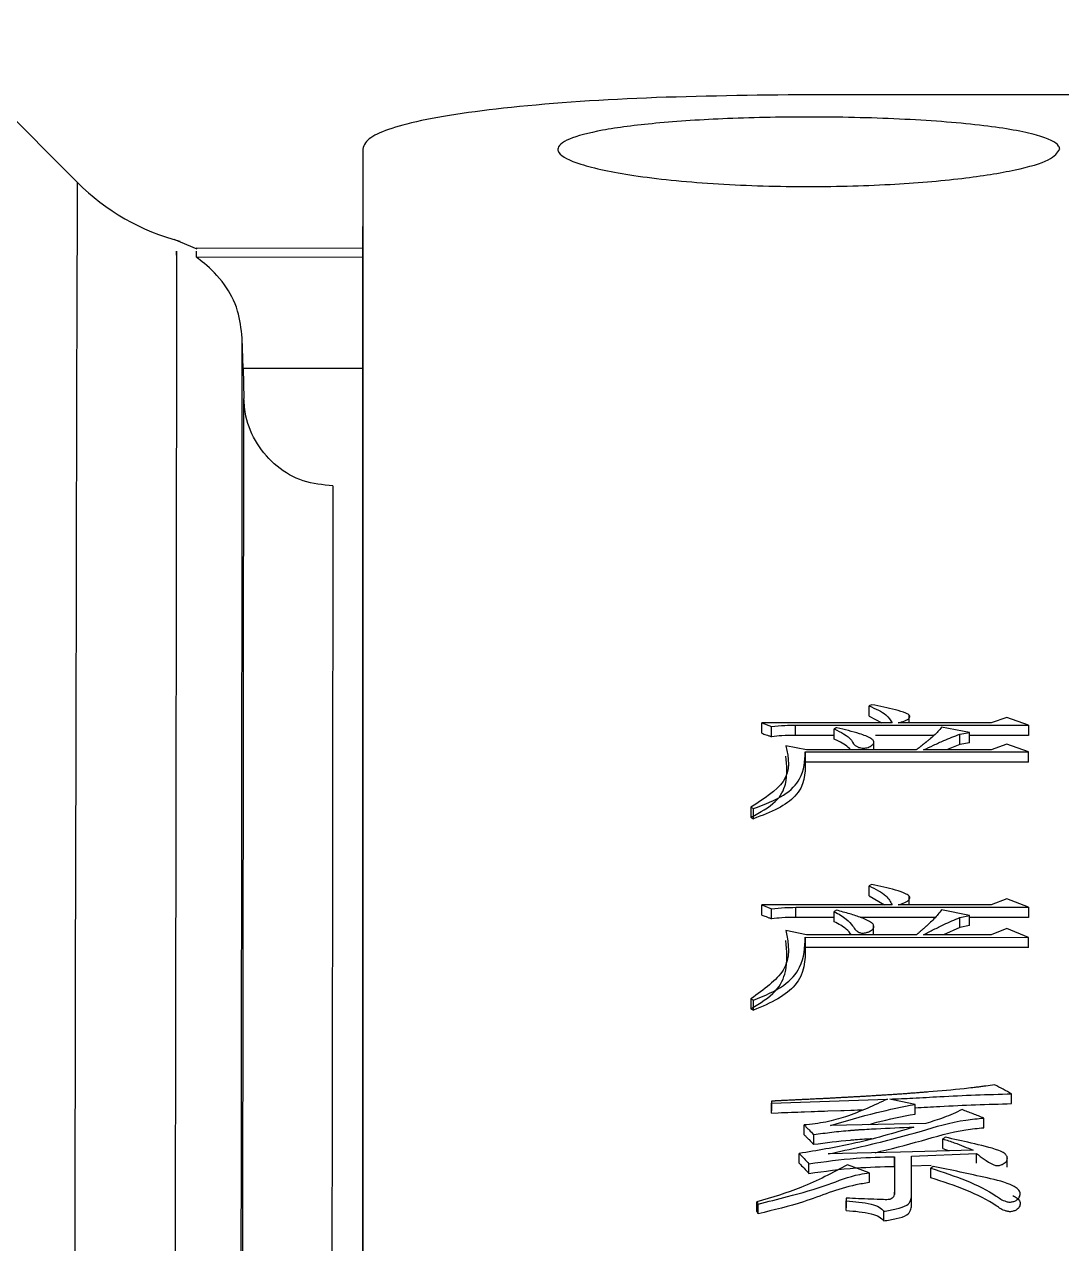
# Model space of a CAD drawing. Header units: millimetres. Extents: x 2642 to 4256, y 821 to 2003.
# Drawn here: x 2862.18 to 2871.48, y 1771.07 to 1782.01 of the extents above; entities that cross this region are included whole.
import ezdxf

# ---------------------------------------------------------------- set-up
doc = ezdxf.new("R2010")
doc.units = ezdxf.units.MM

msp = doc.modelspace()

# ---------------------------------------------------------------- linework, layer by layer
at = {"color": 7, "linetype": 'Continuous', "lineweight": 25}
for p, q in [((2862.651, 1780.588), (2861.239, 1782.005)), ((2906.209, 1781.373), (2869.209, 1781.375)), ((2865.209, 1780.892), (2865.209, 1780.201)), ((2863.723, 1779.99), (2863.519, 1780.075)), ((2865.209, 1779.996), (2863.716, 1779.999)), ((2863.716, 1779.972), (2863.716, 1779.921)), ((2863.716, 1779.921), (2865.209, 1779.918)), ((2864.129, 1779.19), (2864.129, 1779.192)), ((2864.136, 1778.921), (2864.129, 1779.192)), ((2864.136, 1778.921), (2864.143, 1778.65)), ((2865.209, 1778.919), (2864.136, 1778.921)), ((2869.772, 1775.905), (2869.75, 1775.894)), ((2869.75, 1775.802), (2869.75, 1775.894)), ((2868.788, 1775.649), (2868.788, 1775.741)), ((2868.788, 1775.741), (2868.874, 1775.71)), ((2869.956, 1775.741), (2868.788, 1775.741)), ((2869.75, 1775.802), (2869.864, 1775.741)), ((2870.843, 1775.741), (2870.01, 1775.741)), ((2870.109, 1775.741), (2870.109, 1775.811)), ((2870.984, 1775.791), (2870.843, 1775.741)), ((2871.178, 1775.722), (2870.984, 1775.791)), ((2868.874, 1775.618), (2868.874, 1775.71)), ((2869.09, 1775.63), (2869.09, 1775.722)), ((2869.09, 1775.722), (2871.178, 1775.722)), ((2869.437, 1775.63), (2869.09, 1775.63)), ((2869.437, 1775.595), (2869.437, 1775.687)), ((2870.332, 1775.63), (2869.806, 1775.63)), ((2870.648, 1775.656), (2870.399, 1775.702)), ((2870.562, 1775.64), (2870.648, 1775.656)), ((2870.562, 1775.549), (2870.562, 1775.64)), ((2870.648, 1775.564), (2870.648, 1775.656)), ((2871.178, 1775.63), (2870.648, 1775.63)), ((2871.178, 1775.722), (2871.178, 1775.63)), ((2869.188, 1775.5), (2869.004, 1775.535)), ((2869.791, 1775.574), (2869.791, 1775.578)), ((2869.791, 1775.5), (2869.791, 1775.56)), ((2870.562, 1775.549), (2870.444, 1775.5)), ((2870.648, 1775.564), (2870.562, 1775.549)), ((2870.984, 1775.551), (2870.843, 1775.5)), ((2871.178, 1775.481), (2870.984, 1775.551)), ((2869.177, 1775.481), (2869.177, 1775.389)), ((2869.177, 1775.481), (2871.178, 1775.481)), ((2870.172, 1775.5), (2869.188, 1775.5)), ((2870.843, 1775.5), (2870.237, 1775.5)), ((2871.178, 1775.389), (2871.178, 1775.481)), ((2871.178, 1775.389), (2869.177, 1775.389)), ((2868.69, 1774.986), (2868.69, 1774.895)), ((2868.69, 1774.986), (2868.712, 1774.973)), ((2868.712, 1774.882), (2868.712, 1774.973)), ((2868.69, 1774.895), (2868.712, 1774.882)), ((2869.772, 1774.293), (2869.75, 1774.28)), ((2869.75, 1774.19), (2869.75, 1774.28)), ((2868.788, 1774.019), (2868.788, 1774.109)), ((2868.788, 1774.109), (2868.874, 1774.075)), ((2869.956, 1774.109), (2868.788, 1774.109)), ((2869.091, 1773.998), (2869.091, 1774.088)), ((2869.091, 1774.088), (2871.178, 1774.088)), ((2869.75, 1774.19), (2869.886, 1774.109)), ((2870.843, 1774.109), (2870.01, 1774.109)), ((2870.109, 1774.109), (2870.109, 1774.188)), ((2870.984, 1774.165), (2870.843, 1774.109)), ((2871.178, 1774.088), (2870.984, 1774.165)), ((2871.178, 1774.088), (2871.178, 1773.998)), ((2868.874, 1773.985), (2868.874, 1774.075)), ((2869.437, 1773.998), (2869.091, 1773.998)), ((2869.458, 1774.062), (2869.437, 1774.049)), ((2870.342, 1773.998), (2869.67, 1773.998)), ((2870.648, 1774.014), (2870.399, 1774.066)), ((2870.562, 1773.997), (2870.648, 1774.014)), ((2870.562, 1773.907), (2870.562, 1773.997)), ((2870.648, 1773.924), (2870.648, 1774.014)), ((2871.178, 1773.998), (2870.648, 1773.998)), ((2869.188, 1773.84), (2869.004, 1773.88)), ((2869.79, 1773.84), (2869.79, 1773.931)), ((2870.562, 1773.907), (2870.416, 1773.84)), ((2870.648, 1773.924), (2870.562, 1773.907)), ((2870.984, 1773.897), (2870.843, 1773.84)), ((2871.178, 1773.818), (2870.984, 1773.897)), ((2869.177, 1773.819), (2869.177, 1773.729)), ((2869.177, 1773.819), (2871.178, 1773.818)), ((2870.172, 1773.84), (2869.188, 1773.84)), ((2870.843, 1773.84), (2870.237, 1773.84)), ((2871.178, 1773.729), (2871.178, 1773.818)), ((2871.178, 1773.729), (2869.177, 1773.729)), ((2868.69, 1773.268), (2868.69, 1773.179)), ((2868.69, 1773.268), (2868.712, 1773.254)), ((2868.712, 1773.165), (2868.712, 1773.254)), ((2868.69, 1773.179), (2868.712, 1773.165)), ((2868.874, 1772.35), (2868.874, 1772.262)), ((2871.027, 1772.328), (2871.027, 1772.416)), ((2868.874, 1772.243), (2868.874, 1772.331)), ((2868.874, 1772.243), (2868.874, 1772.262)), ((2870.161, 1772.234), (2870.161, 1772.321)), ((2869.166, 1772.049), (2869.166, 1772.136)), ((2870.259, 1772.15), (2869.404, 1772.131)), ((2870.778, 1772.111), (2870.778, 1772.198)), ((2869.253, 1771.963), (2869.253, 1772.05)), ((2870.41, 1771.924), (2870.41, 1772.011)), ((2870.41, 1771.924), (2870.468, 1771.905)), ((2869.123, 1771.794), (2869.123, 1771.881)), ((2869.21, 1771.702), (2869.21, 1771.789)), ((2869.978, 1771.852), (2869.978, 1771.555)), ((2870.129, 1771.857), (2870.713, 1771.881)), ((2870.129, 1771.501), (2870.129, 1771.857)), ((2870.988, 1771.831), (2870.988, 1771.845)), ((2870.988, 1771.758), (2870.988, 1771.828)), ((2869.75, 1771.706), (2869.556, 1771.779)), ((2869.75, 1771.706), (2869.75, 1771.62)), ((2869.978, 1771.765), (2869.978, 1771.512)), ((2870.129, 1771.77), (2870.307, 1771.777)), ((2870.324, 1771.765), (2870.302, 1771.75)), ((2870.302, 1771.663), (2870.302, 1771.75)), ((2869.545, 1771.481), (2869.545, 1771.394)), ((2870.129, 1771.414), (2870.129, 1771.501)), ((2868.744, 1771.36), (2868.744, 1771.446)), ((2869.545, 1771.37), (2869.545, 1771.456)), ((2869.545, 1771.37), (2869.545, 1771.394)), ((2869.88, 1771.276), (2869.88, 1771.362))]:
    msp.add_line(p, q, dxfattribs=at)
at = {"color": 7, "linetype": 'Continuous', "lineweight": 25, "flags": 128}
for points in [[(2862.568, 1741.938), (2862.578, 1746.421), (2862.587, 1750.701), (2862.595, 1754.759), (2862.604, 1758.575), (2862.611, 1762.132), (2862.618, 1765.415), (2862.625, 1768.407), (2862.63, 1771.096), (2862.635, 1773.468), (2862.64, 1775.514), (2862.643, 1777.224), (2862.646, 1778.589), (2862.649, 1779.604), (2862.65, 1780.265), (2862.651, 1780.567), (2862.651, 1780.588)], [(2869.458, 1775.698), (2869.453, 1775.696), (2869.445, 1775.691), (2869.437, 1775.687)], [(2869.437, 1773.959), (2869.437, 1773.992), (2869.437, 1774.021), (2869.437, 1774.049)], [(2868.874, 1772.331), (2869.393, 1772.35), (2869.913, 1772.369)], [(2868.874, 1772.243), (2868.933, 1772.246), (2868.963, 1772.247), (2868.993, 1772.248), (2869.022, 1772.249), (2869.052, 1772.25), (2869.082, 1772.251), (2869.111, 1772.252), (2869.141, 1772.253), (2869.171, 1772.254), (2869.23, 1772.256), (2869.26, 1772.257), (2869.289, 1772.259), (2869.319, 1772.26), (2869.348, 1772.261), (2869.378, 1772.262), (2869.497, 1772.266), (2869.526, 1772.267), (2869.586, 1772.269), (2869.615, 1772.27), (2869.645, 1772.271), (2869.674, 1772.273), (2869.686, 1772.273)], [(2870.432, 1772.026), (2870.421, 1772.018), (2870.41, 1772.011)], [(2870.681, 1771.91), (2870.032, 1771.893), (2869.383, 1771.876)], [(2869.978, 1771.765), (2869.978, 1771.794), (2869.978, 1771.823), (2869.978, 1771.852)], [(2868.755, 1771.34), (2868.755, 1771.376), (2868.755, 1771.401), (2868.755, 1771.427)]]:
    msp.add_lwpolyline(points, dxfattribs=at)
at = {"color": 7, "linetype": 'Continuous', "lineweight": 25}
msp.add_arc((2864.068, 1781.999), 2, 224.8775, 255.5765, dxfattribs=at)
for points, knots in [([(2869.209, 1781.375), (2868.715, 1781.369), (2867.726, 1781.358), (2866.439, 1781.265), (2865.557, 1781.125), (2865.234, 1780.987), (2865.214, 1780.905), (2865.209, 1780.885)], [0, 0, 0, 0, 0.247809, 0.496064, 0.726764, 0.933891, 1, 1, 1, 1]), ([(2871.459, 1780.885), (2871.438, 1780.853), (2871.397, 1780.789), (2871.075, 1780.696), (2870.586, 1780.618), (2869.927, 1780.563), (2869.146, 1780.544), (2868.333, 1780.57), (2867.621, 1780.643), (2867.136, 1780.745), (2866.974, 1780.83), (2866.948, 1780.907), (2867.03, 1780.979), (2867.34, 1781.06), (2867.832, 1781.124), (2868.49, 1781.166), (2869.271, 1781.18), (2870.084, 1781.16), (2870.796, 1781.104), (2871.279, 1781.019), (2871.447, 1780.939), (2871.457, 1780.895), (2871.459, 1780.885)], [0, 0, 0, 0, 0.046277, 0.09272, 0.141716, 0.195191, 0.253686, 0.315262, 0.376912, 0.43437, 0.485817, 0.500005, 0.546255, 0.592702, 0.641799, 0.695156, 0.753515, 0.815398, 0.876863, 0.934161, 0.985737, 1, 1, 1, 1]), ([(2865.209, 1780.885), (2865.209, 1780.781), (2865.209, 1780.26), (2865.209, 1778.894), (2865.209, 1776.734), (2865.209, 1774.115), (2865.209, 1771.653), (2865.209, 1768.145), (2865.209, 1765.002), (2865.209, 1760.687), (2865.209, 1756), (2865.209, 1750.868), (2865.209, 1745.444), (2865.209, 1740.885), (2865.209, 1734.963), (2865.209, 1730.057), (2865.21, 1723.378), (2865.21, 1719.085), (2865.21, 1716.084)], [0, 0, 0, 0, 0.020124, 0.100733, 0.181328, 0.221587, 0.302184, 0.342442, 0.423039, 0.463298, 0.543894, 0.624491, 0.664749, 0.745346, 0.785604, 0.8662, 0.906458, 1, 1, 1, 1]), ([(2865.209, 1749.795), (2865.209, 1750.98), (2865.209, 1753.233), (2865.209, 1757.274), (2865.209, 1760.981), (2865.209, 1765.216), (2865.209, 1768.29), (2865.209, 1771.702), (2865.209, 1774.68), (2865.209, 1777.023), (2865.209, 1778.963), (2865.209, 1779.697), (2865.209, 1780.194)], [0, 0, 0, 0, 0.072858, 0.13859, 0.270184, 0.335916, 0.467513, 0.533245, 0.664841, 0.796434, 0.862166, 1, 1, 1, 1]), ([(2863.54, 1779.937), (2863.54, 1779.966), (2863.541, 1780.054), (2863.539, 1779.068), (2863.536, 1777.055), (2863.532, 1773.992), (2863.526, 1770.604), (2863.521, 1767.266), (2863.517, 1764.197), (2863.511, 1760.553), (2863.505, 1756.283), (2863.497, 1751.637), (2863.49, 1746.69), (2863.481, 1741.52), (2863.472, 1735.835), (2863.463, 1729.638), (2863.452, 1722.955), (2863.444, 1718.264), (2863.44, 1715.87)], [0, 0, 0, 0, 0.039342, 0.122943, 0.206183, 0.289063, 0.371582, 0.416612, 0.465601, 0.518547, 0.575452, 0.636313, 0.690059, 0.746552, 0.805793, 0.867782, 0.932518, 1, 1, 1, 1]), ([(2864.129, 1779.192), (2864.119, 1779.276), (2864.097, 1779.462), (2863.962, 1779.701), (2863.812, 1779.848), (2863.724, 1779.91), (2863.718, 1779.918), (2863.716, 1779.921)], [0, 0, 0, 0, 0.202377, 0.447822, 0.758573, 0.919939, 1, 1, 1, 1]), ([(2864.045, 1715.734), (2864.05, 1719.033), (2864.059, 1725.632), (2864.072, 1735.062), (2864.084, 1743.943), (2864.095, 1752.1), (2864.105, 1759.401), (2864.113, 1765.718), (2864.12, 1770.942), (2864.125, 1774.99), (2864.128, 1777.394), (2864.129, 1778.708), (2864.129, 1779.029), (2864.129, 1779.19)], [0, 0, 0, 0, 0.0981345, 0.196269, 0.2944034, 0.3925379, 0.4906723, 0.5888066, 0.686941, 0.7850753, 0.8832097, 0.9416048, 1, 1, 1, 1]), ([(2864.059, 1715.686), (2864.063, 1718.071), (2864.069, 1722.778), (2864.078, 1729.527), (2864.087, 1735.87), (2864.095, 1741.765), (2864.102, 1747.195), (2864.11, 1752.928), (2864.118, 1758.697), (2864.125, 1764.177), (2864.131, 1768.644), (2864.135, 1772.167), (2864.139, 1774.83), (2864.141, 1776.73), (2864.142, 1777.961), (2864.143, 1778.475), (2864.143, 1778.625), (2864.143, 1778.65)], [0, 0, 0, 0, 0.07139, 0.140843, 0.208359, 0.273937, 0.337578, 0.399281, 0.488173, 0.572709, 0.652888, 0.72871, 0.800173, 0.867277, 0.930021, 0.988406, 1, 1, 1, 1]), ([(2864.941, 1777.867), (2864.851, 1777.876), (2864.671, 1777.894), (2864.432, 1778.033), (2864.252, 1778.236), (2864.159, 1778.455), (2864.147, 1778.598), (2864.143, 1778.651)], [0, 0, 0, 0, 0.217636, 0.435267, 0.653067, 0.871221, 1, 1, 1, 1]), ([(2864.941, 1777.867), (2864.941, 1777.774), (2864.941, 1777.604), (2864.94, 1777.157), (2864.94, 1776.616), (2864.939, 1775.94), (2864.938, 1775.133), (2864.937, 1774.193), (2864.936, 1773.121), (2864.933, 1771.412), (2864.93, 1768.725), (2864.925, 1764.576), (2864.918, 1759.359), (2864.911, 1753.752), (2864.903, 1748.075), (2864.896, 1742.608), (2864.888, 1736.595), (2864.879, 1730.048), (2864.869, 1723.005), (2864.862, 1718.062), (2864.859, 1715.548)], [0, 0, 0, 0, 0.037781, 0.069081, 0.100468, 0.131943, 0.163506, 0.195157, 0.226895, 0.258722, 0.330934, 0.408983, 0.49287, 0.582593, 0.645672, 0.711347, 0.779618, 0.850484, 0.923944, 1, 1, 1, 1]), ([(2869.75, 1775.894), (2869.807, 1775.869), (2869.908, 1775.824), (2869.941, 1775.766), (2869.956, 1775.741)], [0, 0, 0, 0, 0.5653913, 1, 1, 1, 1]), ([(2870.01, 1775.741), (2870.03, 1775.747), (2870.07, 1775.759), (2870.107, 1775.779), (2870.116, 1775.797), (2870.111, 1775.812), (2870.068, 1775.836), (2869.955, 1775.87), (2869.845, 1775.891), (2869.772, 1775.905)], [0, 0, 0, 0, 0.120783, 0.237942, 0.284243, 0.33082, 0.424981, 0.62081, 1, 1, 1, 1]), ([(2868.788, 1775.649), (2868.8, 1775.644), (2868.821, 1775.637), (2868.849, 1775.627), (2868.866, 1775.621), (2868.874, 1775.618)], [0, 0, 0, 0, 0.4286101, 0.7143044, 1, 1, 1, 1]), ([(2868.874, 1775.71), (2868.914, 1775.714), (2868.985, 1775.721), (2869.058, 1775.721), (2869.09, 1775.722)], [0, 0, 0, 0, 0.558835, 1, 1, 1, 1]), ([(2869.09, 1775.63), (2869.049, 1775.629), (2868.976, 1775.628), (2868.905, 1775.621), (2868.874, 1775.618)], [0, 0, 0, 0, 0.561086, 1, 1, 1, 1]), ([(2869.437, 1775.687), (2869.466, 1775.673), (2869.53, 1775.642), (2869.599, 1775.588), (2869.612, 1775.538), (2869.664, 1775.519), (2869.687, 1775.516), (2869.71, 1775.515), (2869.733, 1775.519), (2869.759, 1775.529), (2869.78, 1775.544), (2869.796, 1775.562), (2869.791, 1775.582), (2869.754, 1775.613), (2869.641, 1775.654), (2869.53, 1775.682), (2869.459, 1775.698), (2869.458, 1775.698)], [0, 0, 0, 0, 0.117809, 0.254848, 0.391031, 0.410857, 0.430654, 0.450876, 0.468611, 0.491916, 0.540003, 0.576761, 0.613939, 0.66464, 0.78945, 0.997759, 1, 1, 1, 1]), ([(2870.399, 1775.702), (2870.378, 1775.678), (2870.346, 1775.641), (2870.303, 1775.604), (2870.285, 1775.589), (2870.278, 1775.584), (2870.271, 1775.578), (2870.265, 1775.573), (2870.26, 1775.569), (2870.257, 1775.566), (2870.253, 1775.563), (2870.249, 1775.56), (2870.246, 1775.557), (2870.241, 1775.554), (2870.237, 1775.551), (2870.234, 1775.548), (2870.23, 1775.545), (2870.226, 1775.542), (2870.222, 1775.538), (2870.218, 1775.535), (2870.213, 1775.532), (2870.209, 1775.529), (2870.206, 1775.526), (2870.202, 1775.523), (2870.198, 1775.52), (2870.193, 1775.517), (2870.19, 1775.514), (2870.185, 1775.51), (2870.181, 1775.507), (2870.177, 1775.504), (2870.174, 1775.502), (2870.172, 1775.5)], [0, 0, 0, 0, 0.353012, 0.528911, 0.550896, 0.572881, 0.61685, 0.638835, 0.649827, 0.671812, 0.682805, 0.693797, 0.715782, 0.726774, 0.748759, 0.759751, 0.770744, 0.792728, 0.803721, 0.825705, 0.836698, 0.858683, 0.869675, 0.880667, 0.902652, 0.913644, 0.935629, 0.946622, 0.968606, 0.979599, 1, 1, 1, 1]), ([(2870.237, 1775.5), (2870.267, 1775.514), (2870.327, 1775.542), (2870.432, 1775.59), (2870.514, 1775.622), (2870.562, 1775.64)], [0, 0, 0, 0, 0.28957, 0.579171, 1, 1, 1, 1]), ([(2869.004, 1775.535), (2869.027, 1775.426), (2869.067, 1775.23), (2868.806, 1775.061), (2868.69, 1774.986)], [0, 0, 0, 0, 0.55707, 1, 1, 1, 1]), ([(2869.583, 1775.5), (2869.58, 1775.504), (2869.553, 1775.536), (2869.498, 1775.567), (2869.444, 1775.592), (2869.437, 1775.595)], [0, 0, 0, 0, 0.110635, 0.886447, 1, 1, 1, 1]), ([(2868.69, 1774.895), (2868.772, 1774.94), (2868.934, 1775.03), (2869.025, 1775.225), (2869.012, 1775.361), (2869.004, 1775.444)], [0, 0, 0, 0, 0.284866, 0.563033, 1, 1, 1, 1]), ([(2868.712, 1774.973), (2868.811, 1775.011), (2869.005, 1775.085), (2869.167, 1775.268), (2869.173, 1775.4), (2869.177, 1775.481)], [0, 0, 0, 0, 0.2878172, 0.565935, 1, 1, 1, 1]), ([(2869.177, 1775.389), (2869.176, 1775.284), (2869.175, 1775.138), (2868.942, 1774.969), (2868.789, 1774.912), (2868.712, 1774.882)], [0, 0, 0, 0, 0.551532, 0.772844, 1, 1, 1, 1]), ([(2869.75, 1774.28), (2869.807, 1774.252), (2869.908, 1774.202), (2869.942, 1774.137), (2869.956, 1774.109)], [0, 0, 0, 0, 0.565391, 1, 1, 1, 1]), ([(2870.01, 1774.109), (2870.03, 1774.116), (2870.07, 1774.13), (2870.107, 1774.152), (2870.116, 1774.172), (2870.111, 1774.189), (2870.069, 1774.216), (2869.955, 1774.254), (2869.845, 1774.277), (2869.772, 1774.293)], [0, 0, 0, 0, 0.120818, 0.238007, 0.284295, 0.33086, 0.424999, 0.620775, 1, 1, 1, 1]), ([(2868.874, 1774.075), (2868.914, 1774.079), (2868.985, 1774.087), (2869.058, 1774.087), (2869.091, 1774.088)], [0, 0, 0, 0, 0.558835, 1, 1, 1, 1]), ([(2868.788, 1774.019), (2868.8, 1774.014), (2868.821, 1774.006), (2868.849, 1773.995), (2868.866, 1773.988), (2868.874, 1773.985)], [0, 0, 0, 0, 0.42861, 0.714304, 1, 1, 1, 1]), ([(2869.091, 1773.998), (2869.049, 1773.997), (2868.976, 1773.996), (2868.905, 1773.988), (2868.874, 1773.985)], [0, 0, 0, 0, 0.5610854, 1, 1, 1, 1]), ([(2869.437, 1774.049), (2869.475, 1774.028), (2869.545, 1773.989), (2869.599, 1773.93), (2869.622, 1773.887), (2869.651, 1773.866), (2869.672, 1773.859), (2869.686, 1773.856), (2869.702, 1773.857), (2869.723, 1773.86), (2869.751, 1773.87), (2869.779, 1773.886), (2869.794, 1773.908), (2869.793, 1773.93), (2869.759, 1773.962), (2869.683, 1773.995), (2869.576, 1774.031), (2869.498, 1774.051), (2869.458, 1774.062)], [0, 0, 0, 0, 0.156027, 0.282026, 0.363634, 0.404884, 0.41922, 0.430594, 0.442017, 0.458331, 0.488158, 0.530974, 0.573109, 0.616801, 0.655305, 0.770242, 0.882988, 1, 1, 1, 1]), ([(2870.399, 1774.066), (2870.378, 1774.039), (2870.346, 1773.997), (2870.303, 1773.956), (2870.285, 1773.94), (2870.278, 1773.933), (2870.271, 1773.927), (2870.265, 1773.921), (2870.26, 1773.917), (2870.257, 1773.914), (2870.253, 1773.911), (2870.249, 1773.907), (2870.246, 1773.904), (2870.241, 1773.9), (2870.237, 1773.897), (2870.234, 1773.893), (2870.23, 1773.89), (2870.226, 1773.887), (2870.222, 1773.883), (2870.218, 1773.88), (2870.213, 1773.876), (2870.209, 1773.872), (2870.206, 1773.869), (2870.202, 1773.866), (2870.198, 1773.863), (2870.194, 1773.859), (2870.19, 1773.855), (2870.185, 1773.851), (2870.181, 1773.848), (2870.177, 1773.844), (2870.174, 1773.842), (2870.172, 1773.84)], [0, 0, 0, 0, 0.353012, 0.528911, 0.550896, 0.572881, 0.61685, 0.638835, 0.649827, 0.671812, 0.682805, 0.693797, 0.715782, 0.726774, 0.748759, 0.759751, 0.770744, 0.792728, 0.803721, 0.825706, 0.836698, 0.858683, 0.869675, 0.880667, 0.902652, 0.913645, 0.935629, 0.946622, 0.968606, 0.979599, 1, 1, 1, 1]), ([(2870.237, 1773.84), (2870.267, 1773.856), (2870.327, 1773.888), (2870.432, 1773.941), (2870.514, 1773.976), (2870.562, 1773.997)], [0, 0, 0, 0, 0.28957, 0.579171, 1, 1, 1, 1]), ([(2869.004, 1773.88), (2869.027, 1773.758), (2869.067, 1773.539), (2868.806, 1773.351), (2868.69, 1773.268)], [0, 0, 0, 0, 0.55707, 1, 1, 1, 1]), ([(2869.59, 1773.84), (2869.577, 1773.858), (2869.544, 1773.902), (2869.476, 1773.938), (2869.437, 1773.959)], [0, 0, 0, 0, 0.408631, 1, 1, 1, 1]), ([(2868.69, 1773.179), (2868.772, 1773.229), (2868.934, 1773.329), (2869.025, 1773.546), (2869.012, 1773.698), (2869.004, 1773.79)], [0, 0, 0, 0, 0.284866, 0.563033, 1, 1, 1, 1]), ([(2868.712, 1773.254), (2868.811, 1773.296), (2869.005, 1773.378), (2869.167, 1773.581), (2869.173, 1773.729), (2869.177, 1773.819)], [0, 0, 0, 0, 0.287817, 0.565935, 1, 1, 1, 1]), ([(2869.177, 1773.729), (2869.176, 1773.612), (2869.175, 1773.449), (2868.942, 1773.262), (2868.789, 1773.198), (2868.712, 1773.165)], [0, 0, 0, 0, 0.551532, 0.772844, 1, 1, 1, 1]), ([(2870.875, 1772.496), (2870.849, 1772.492), (2870.81, 1772.487), (2870.765, 1772.481), (2870.732, 1772.477), (2870.706, 1772.474), (2870.661, 1772.468), (2870.523, 1772.452), (2870.377, 1772.439), (2870.244, 1772.429), (2870.204, 1772.426), (2870.17, 1772.423), (2870.137, 1772.421), (2870.11, 1772.419), (2870.077, 1772.416), (2870.05, 1772.414), (2870.017, 1772.412), (2869.99, 1772.41), (2869.957, 1772.408), (2869.924, 1772.406), (2869.89, 1772.404), (2869.857, 1772.402), (2869.83, 1772.4), (2869.796, 1772.398), (2869.77, 1772.396), (2869.736, 1772.394), (2869.703, 1772.392), (2869.669, 1772.39), (2869.636, 1772.388), (2869.609, 1772.387), (2869.576, 1772.385), (2869.549, 1772.384), (2869.515, 1772.382), (2869.482, 1772.38), (2869.448, 1772.378), (2869.415, 1772.376), (2869.388, 1772.375), (2869.354, 1772.373), (2869.328, 1772.372), (2869.294, 1772.37), (2869.267, 1772.369), (2869.244, 1772.368), (2869.227, 1772.367), (2869.21, 1772.366), (2869.193, 1772.365), (2869.177, 1772.364), (2869.163, 1772.364), (2869.146, 1772.363), (2869.133, 1772.362), (2869.116, 1772.361), (2869.1, 1772.361), (2869.083, 1772.36), (2869.066, 1772.359), (2869.053, 1772.358), (2869.036, 1772.358), (2869.022, 1772.357), (2869.009, 1772.356), (2868.999, 1772.356), (2868.989, 1772.355), (2868.98, 1772.355), (2868.972, 1772.355), (2868.964, 1772.354), (2868.955, 1772.354), (2868.947, 1772.353), (2868.94, 1772.353), (2868.932, 1772.353), (2868.925, 1772.352), (2868.917, 1772.352), (2868.908, 1772.351), (2868.9, 1772.351), (2868.892, 1772.351), (2868.884, 1772.35), (2868.877, 1772.35), (2868.874, 1772.35)], [0, 0, 0, 0, 0.039919, 0.059879, 0.069858, 0.089818, 0.099798, 0.139719, 0.299508, 0.319468, 0.339427, 0.359387, 0.369367, 0.389326, 0.399306, 0.419265, 0.429245, 0.449205, 0.459184, 0.479144, 0.499103, 0.509083, 0.529043, 0.539022, 0.558982, 0.568962, 0.588921, 0.608881, 0.61886, 0.63882, 0.648799, 0.668759, 0.678739, 0.698698, 0.718658, 0.728637, 0.748597, 0.758577, 0.778536, 0.788516, 0.808475, 0.818455, 0.823445, 0.833425, 0.843404, 0.848394, 0.858374, 0.863364, 0.873344, 0.878333, 0.888313, 0.898293, 0.903283, 0.913263, 0.918252, 0.928232, 0.933222, 0.938212, 0.943202, 0.948192, 0.950687, 0.955676, 0.960666, 0.963161, 0.968151, 0.970646, 0.975636, 0.978131, 0.983121, 0.988111, 0.990605, 0.995303, 1, 1, 1, 1]), ([(2871.027, 1772.416), (2871.002, 1772.429), (2870.951, 1772.456), (2870.901, 1772.483), (2870.875, 1772.496)], [0, 0, 0, 0, 0.5, 1, 1, 1, 1]), ([(2868.874, 1772.35), (2868.874, 1772.348), (2868.874, 1772.344), (2868.874, 1772.339), (2868.874, 1772.335), (2868.874, 1772.332), (2868.874, 1772.331)], [0, 0, 0, 0, 0.34, 0.56, 0.78, 1, 1, 1, 1]), ([(2869.913, 1772.369), (2869.794, 1772.312), (2869.627, 1772.233), (2869.365, 1772.158), (2869.233, 1772.143), (2869.166, 1772.136)], [0, 0, 0, 0, 0.5523735, 0.7751101, 1, 1, 1, 1]), ([(2869.934, 1772.369), (2870.004, 1772.371), (2870.153, 1772.377), (2870.516, 1772.4), (2870.812, 1772.409), (2871.027, 1772.416)], [0, 0, 0, 0, 0.189811, 0.410522, 1, 1, 1, 1]), ([(2870.161, 1772.321), (2870.124, 1772.329), (2870.048, 1772.345), (2869.972, 1772.361), (2869.934, 1772.369)], [0, 0, 0, 0, 0.5, 1, 1, 1, 1]), ([(2869.404, 1772.131), (2869.54, 1772.172), (2869.783, 1772.245), (2870.045, 1772.298), (2870.161, 1772.321)], [0, 0, 0, 0, 0.5589855, 1, 1, 1, 1]), ([(2869.743, 1772.139), (2869.767, 1772.146), (2869.9, 1772.184), (2870.044, 1772.212), (2870.161, 1772.234)], [0, 0, 0, 0, 0.187191, 1, 1, 1, 1]), ([(2870.161, 1772.291), (2870.235, 1772.295), (2870.523, 1772.312), (2870.812, 1772.321), (2871.027, 1772.328)], [0, 0, 0, 0, 0.25589, 1, 1, 1, 1]), ([(2870.583, 1772.274), (2870.53, 1772.249), (2870.429, 1772.203), (2870.313, 1772.167), (2870.259, 1772.15)], [0, 0, 0, 0, 0.534115, 1, 1, 1, 1]), ([(2870.778, 1772.198), (2870.746, 1772.211), (2870.681, 1772.236), (2870.616, 1772.261), (2870.583, 1772.274)], [0, 0, 0, 0, 0.5, 1, 1, 1, 1]), ([(2870.151, 1772.117), (2869.969, 1772.063), (2869.644, 1771.966), (2869.283, 1771.907), (2869.123, 1771.881)], [0, 0, 0, 0, 0.5582866, 1, 1, 1, 1]), ([(2869.166, 1772.136), (2869.174, 1772.129), (2869.189, 1772.114), (2869.217, 1772.085), (2869.239, 1772.064), (2869.253, 1772.05)], [0, 0, 0, 0, 0.257188, 0.514375, 1, 1, 1, 1]), ([(2869.253, 1772.05), (2869.307, 1772.058), (2869.388, 1772.069), (2869.498, 1772.081), (2869.557, 1772.086), (2869.592, 1772.089), (2869.601, 1772.09), (2869.61, 1772.09), (2869.618, 1772.091), (2869.629, 1772.092), (2869.639, 1772.093), (2869.65, 1772.093), (2869.658, 1772.094), (2869.671, 1772.095), (2869.707, 1772.097), (2869.854, 1772.106), (2870.009, 1772.112), (2870.136, 1772.116), (2870.151, 1772.117)], [0, 0, 0, 0, 0.185843, 0.278745, 0.371654, 0.383266, 0.394877, 0.400683, 0.412294, 0.423905, 0.435517, 0.447128, 0.458739, 0.464545, 0.487768, 0.580663, 0.952366, 1, 1, 1, 1]), ([(2869.383, 1771.876), (2869.483, 1771.898), (2869.768, 1771.96), (2870.174, 1772.065), (2870.522, 1772.175), (2870.724, 1772.193), (2870.778, 1772.198)], [0, 0, 0, 0, 0.210989, 0.603931, 0.893482, 1, 1, 1, 1]), ([(2869.166, 1772.049), (2869.174, 1772.041), (2869.189, 1772.027), (2869.217, 1771.998), (2869.239, 1771.976), (2869.253, 1771.963)], [0, 0, 0, 0, 0.2574572, 0.5149143, 1, 1, 1, 1]), ([(2869.253, 1771.963), (2869.362, 1771.977), (2869.485, 1771.993), (2869.638, 1772.006), (2869.687, 1772.009), (2869.729, 1772.012), (2869.75, 1772.013), (2869.764, 1772.014), (2869.771, 1772.014)], [0, 0, 0, 0, 0.640516, 0.720423, 0.880251, 0.920204, 0.960157, 1, 1, 1, 1]), ([(2869.803, 1771.887), (2869.942, 1771.922), (2870.215, 1771.989), (2870.522, 1772.088), (2870.724, 1772.106), (2870.778, 1772.111)], [0, 0, 0, 0, 0.4335364, 0.8480804, 1, 1, 1, 1]), ([(2870.41, 1772.011), (2870.445, 1772), (2870.51, 1771.979), (2870.598, 1771.944), (2870.653, 1771.921), (2870.681, 1771.91)], [0, 0, 0, 0, 0.367027, 0.683421, 1, 1, 1, 1]), ([(2870.713, 1771.881), (2870.757, 1771.846), (2870.805, 1771.807), (2870.874, 1771.775), (2870.889, 1771.772), (2870.904, 1771.771), (2870.924, 1771.775), (2870.95, 1771.785), (2870.978, 1771.803), (2870.992, 1771.831), (2870.987, 1771.859), (2870.961, 1771.887), (2870.858, 1771.931), (2870.672, 1771.972), (2870.509, 1772.009), (2870.432, 1772.026)], [0, 0, 0, 0, 0.213502, 0.231462, 0.243028, 0.25469, 0.268683, 0.294821, 0.340397, 0.384399, 0.438731, 0.48193, 0.539954, 0.7829, 1, 1, 1, 1]), ([(2869.123, 1771.794), (2869.137, 1771.779), (2869.166, 1771.748), (2869.195, 1771.718), (2869.21, 1771.702)], [0, 0, 0, 0, 0.5, 1, 1, 1, 1]), ([(2869.21, 1771.789), (2869.35, 1771.808), (2869.602, 1771.843), (2869.862, 1771.849), (2869.978, 1771.852)], [0, 0, 0, 0, 0.557505, 1, 1, 1, 1]), ([(2870.713, 1771.794), (2870.713, 1771.801), (2870.713, 1771.816), (2870.713, 1771.838), (2870.713, 1771.859), (2870.713, 1771.874), (2870.713, 1771.881)], [0, 0, 0, 0, 0.249999, 0.5, 0.75, 1, 1, 1, 1]), ([(2869.556, 1771.779), (2869.422, 1771.708), (2869.182, 1771.578), (2868.879, 1771.487), (2868.744, 1771.446)], [0, 0, 0, 0, 0.554583, 1, 1, 1, 1]), ([(2868.755, 1771.427), (2868.843, 1771.449), (2869.056, 1771.504), (2869.365, 1771.587), (2869.584, 1771.684), (2869.722, 1771.702), (2869.75, 1771.706)], [0, 0, 0, 0, 0.257127, 0.627551, 0.922763, 1, 1, 1, 1]), ([(2869.21, 1771.702), (2869.35, 1771.721), (2869.602, 1771.756), (2869.862, 1771.762), (2869.978, 1771.765)], [0, 0, 0, 0, 0.55749, 1, 1, 1, 1]), ([(2870.302, 1771.75), (2870.518, 1771.678), (2870.771, 1771.594), (2870.944, 1771.459), (2870.993, 1771.446), (2871.009, 1771.444), (2871.025, 1771.446), (2871.046, 1771.45), (2871.068, 1771.459), (2871.091, 1771.478), (2871.105, 1771.504), (2871.105, 1771.536), (2871.081, 1771.567), (2870.994, 1771.618), (2870.728, 1771.681), (2870.485, 1771.731), (2870.324, 1771.765)], [0, 0, 0, 0, 0.369973, 0.433396, 0.441379, 0.448953, 0.456564, 0.46449, 0.480827, 0.49655, 0.526966, 0.55702, 0.587567, 0.618801, 0.747888, 1, 1, 1, 1]), ([(2869.75, 1771.62), (2869.71, 1771.613), (2869.493, 1771.578), (2869.202, 1771.446), (2868.894, 1771.373), (2868.755, 1771.34)], [0, 0, 0, 0, 0.1102202, 0.597884, 1, 1, 1, 1]), ([(2871.037, 1771.505), (2871.052, 1771.496), (2871.081, 1771.48), (2871.105, 1771.45), (2871.105, 1771.418), (2871.091, 1771.391), (2871.068, 1771.373), (2871.046, 1771.364), (2871.025, 1771.359), (2871.009, 1771.358), (2870.993, 1771.36), (2870.944, 1771.372), (2870.77, 1771.507), (2870.518, 1771.592), (2870.302, 1771.663)], [0, 0, 0, 0, 0.050469, 0.09981, 0.148348, 0.197475, 0.222877, 0.249282, 0.262097, 0.274404, 0.286651, 0.299558, 0.402046, 1, 1, 1, 1]), ([(2869.974, 1771.534), (2869.975, 1771.519), (2869.976, 1771.5), (2869.957, 1771.478), (2869.935, 1771.468), (2869.907, 1771.465), (2869.85, 1771.468), (2869.729, 1771.471), (2869.618, 1771.477), (2869.545, 1771.481)], [0, 0, 0, 0, 0.164101, 0.214047, 0.265056, 0.31784, 0.372519, 0.58801, 1, 1, 1, 1]), ([(2869.545, 1771.481), (2869.545, 1771.478), (2869.545, 1771.473), (2869.545, 1771.467), (2869.545, 1771.462), (2869.545, 1771.458), (2869.545, 1771.456)], [0, 0, 0, 0, 0.34, 0.56, 0.78, 1, 1, 1, 1]), ([(2869.88, 1771.362), (2869.918, 1771.369), (2869.992, 1771.381), (2870.09, 1771.41), (2870.125, 1771.457), (2870.128, 1771.486), (2870.129, 1771.501)], [0, 0, 0, 0, 0.2925856, 0.5760087, 0.7889893, 1, 1, 1, 1]), ([(2868.744, 1771.446), (2868.745, 1771.445), (2868.748, 1771.441), (2868.751, 1771.434), (2868.754, 1771.429), (2868.755, 1771.427)], [0, 0, 0, 0, 0.253292, 0.6266174, 1, 1, 1, 1]), ([(2868.755, 1771.34), (2868.754, 1771.342), (2868.752, 1771.345), (2868.749, 1771.352), (2868.746, 1771.357), (2868.744, 1771.36)], [0, 0, 0, 0, 0.253656, 0.507254, 1, 1, 1, 1]), ([(2869.545, 1771.456), (2869.621, 1771.45), (2869.727, 1771.441), (2869.846, 1771.403), (2869.869, 1771.376), (2869.88, 1771.362)], [0, 0, 0, 0, 0.572733, 0.791395, 1, 1, 1, 1]), ([(2869.545, 1771.37), (2869.621, 1771.363), (2869.727, 1771.355), (2869.846, 1771.317), (2869.869, 1771.289), (2869.88, 1771.276)], [0, 0, 0, 0, 0.5728883, 0.7915302, 1, 1, 1, 1]), ([(2869.88, 1771.276), (2869.918, 1771.282), (2869.992, 1771.294), (2870.09, 1771.323), (2870.125, 1771.371), (2870.128, 1771.4), (2870.129, 1771.414)], [0, 0, 0, 0, 0.292738, 0.576228, 0.789119, 1, 1, 1, 1])]:
    msp.add_open_spline(points, degree=3, knots=knots, dxfattribs=at)
msp.add_open_spline([(2869.123, 1771.881), (2869.137, 1771.866), (2869.166, 1771.835), (2869.195, 1771.804), (2869.21, 1771.789)], degree=3, dxfattribs=at)

doc.saveas('drawing.dxf')
